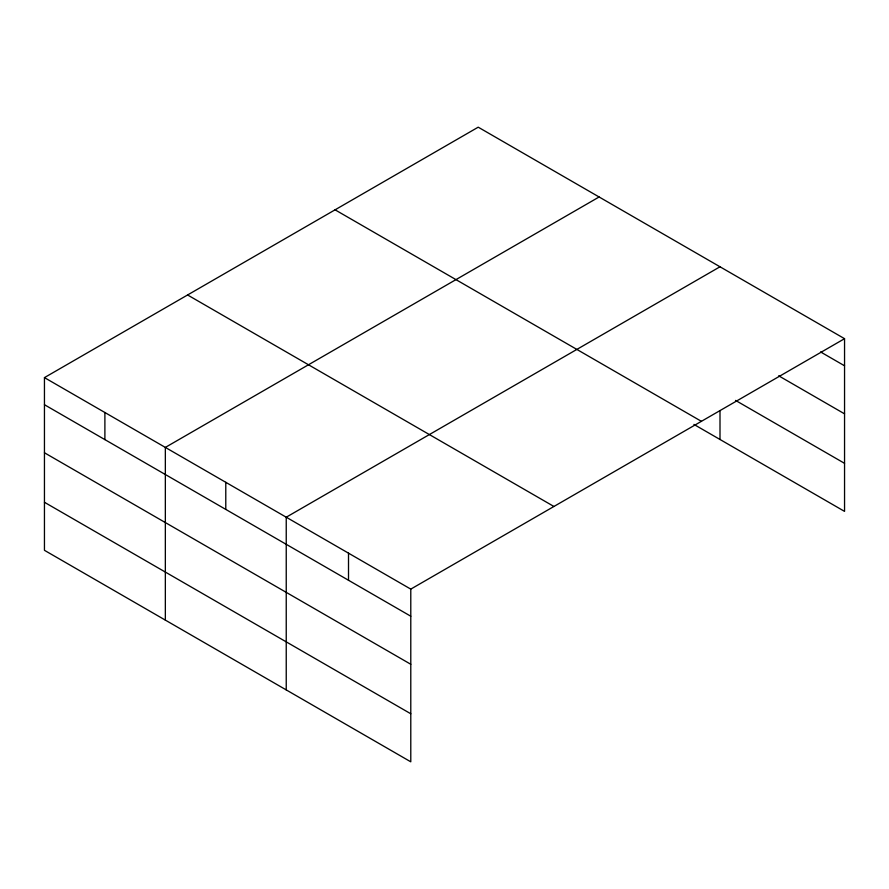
<?xml version="1.0" encoding="UTF-8"?>
<svg xmlns="http://www.w3.org/2000/svg" width="889" height="889" viewBox="0 0 889 889"><rect width="100%" height="100%" fill="white"/><g stroke="black" fill="none" stroke-linecap="round" stroke-linejoin="round"><path stroke-width="1.33" d="M844.55 338.687L478.215 127.183L44.45 377.614L44.45 550.313L410.785 761.817L410.785 589.118L844.55 338.687L844.55 511.386L693.92 424.42M599.108 196.98L165.343 447.411L165.343 620.111M720.001 266.778L286.236 517.209L286.236 689.908M820.603 351.955L844.55 365.79M778.675 375.803L844.55 413.841M735.57 400.417L844.55 463.336M335.075 209.826L701.41 421.33M187.59 294.97L553.925 506.474M44.45 377.614L410.785 589.118M44.45 404.717L410.785 616.221M44.45 452.768L410.785 664.272M44.45 502.274L410.785 713.767M720.001 410.651L720.001 439.477M348.51 553.158L348.51 580.261M225.784 482.305L225.784 509.408M104.891 412.507L104.891 439.622"/></g></svg>
